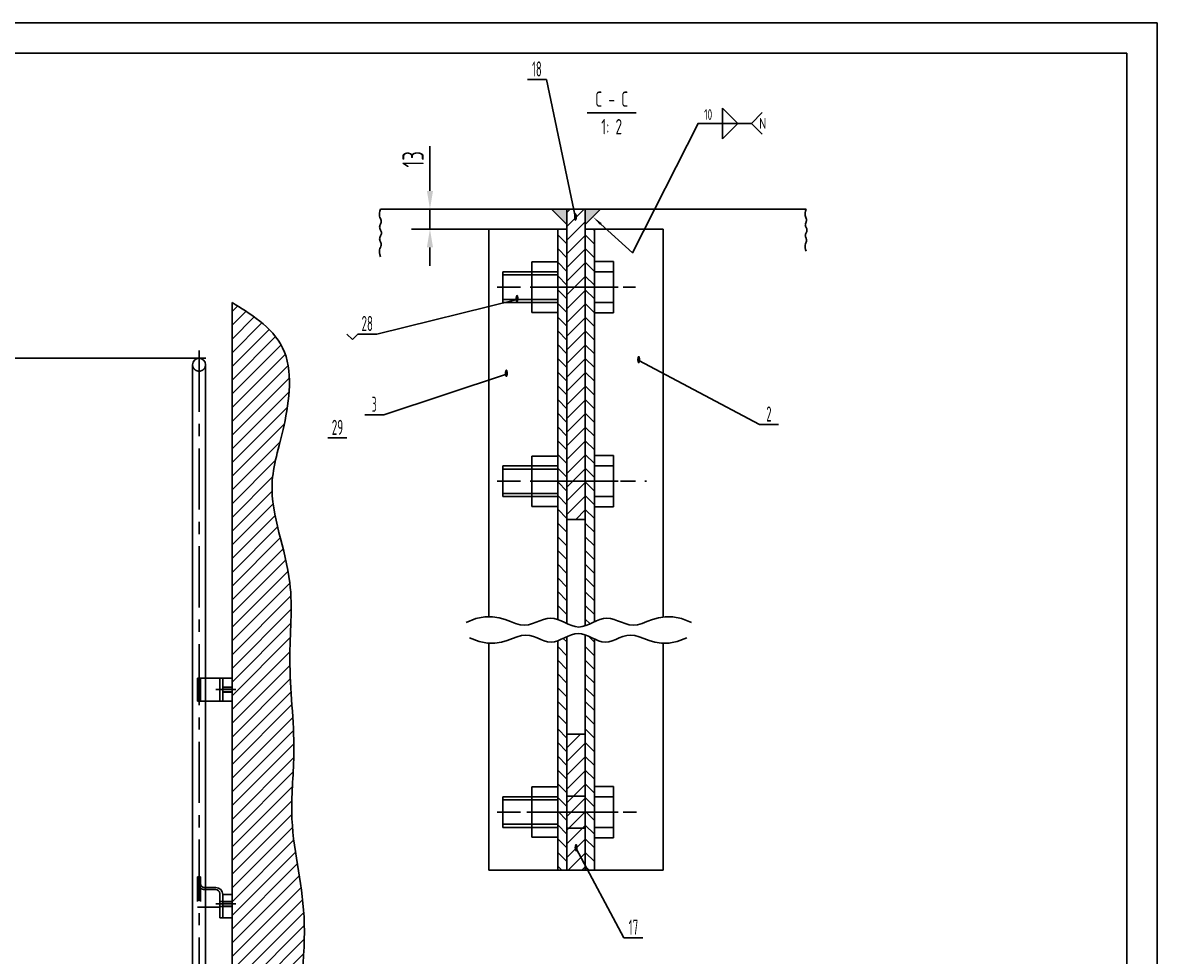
# Model space of a CAD drawing. Header units: millimetres. Extents: x 0 to 8400, y -102 to 5940.
# Drawn here: x 4689 to 8400, y 2885 to 5940 of the extents above; entities that cross this region are included whole.
import ezdxf
from ezdxf.enums import TextEntityAlignment as Align

# ---------------------------------------------------------------- set-up
doc = ezdxf.new("R2010")
doc.units = ezdxf.units.MM
doc.header["$LTSCALE"] = 200
doc.linetypes.add('F', pattern=[0.75, 0.5, -0.25])
doc.linetypes.add('G', pattern=[2, 1.25, -0.25, 0.25, -0.25])
for name, color, linetype in [('01', 7, 'Continuous'), ('02', 1, 'Continuous'), ('04', 2, 'F'), ('05', 4, 'G'), ('08', 1, 'Continuous'), ('11', 3, 'Continuous'), ('13', 3, 'Continuous')]:
    doc.layers.add(name, color=color, linetype=linetype)
doc.styles.get("Standard").update_dxf_attribs({"font": 'isocp', "width": 0.707, "bigfont": 'intecad.shx'})
doc.dimstyles.new('INTE', dxfattribs={"dimscale": 20, "dimtxt": 3.5, "dimasz": 3, "dimexe": 3, "dimexo": 0, "dimgap": 1, "dimtad": 1, "dimdec": 3, "dimdsep": 46, "dimtxsty": 'Standard', "dimcen": 0, "dimclrd": 1, "dimclre": 1, "dimclrt": 3, "dimaunit": 1, "dimadec": 0, "dimazin": 0, "dimtfac": 1, "dimtmove": 0, "dimatfit": 0, "dimfxl": 1, "dimarcsym": 0})
pattern_1 = [(45, (-474.775, 1787.39), (-22.45064, 22.45064), [])]
pattern_2 = [(135, (-474.775, 1787.39), (-22.45064, -22.45064), [])]

# ---------------------------------------------------------------- blocks, each defined once
blk = doc.blocks.new('A$C7F6E5D14')
at = {"layer": '01'}
for p, q in [((76, 82.5), (0, 82.5)), ((0, 0), (0, 82.5)), ((0, 26.1), (0, 82.5)), ((76, 26.1), (76, 82.5))]:
    blk.add_line(p, q, dxfattribs=at)
at = {"layer": '04', "color": 2, "linetype": 'F'}
for p, q in [((76, 72.5), (0, 72.5)), ((0, 0), (0, 26.1)), ((76, 10), (0, 10)), ((76, 0), (76, 26.1)), ((76, 0), (0, 0))]:
    blk.add_line(p, q, dxfattribs=at)
blk = doc.blocks.new('A$C581B5482')
for p, q in [((12.52, 89), (24.52, 89)), ((12.52, 89), (12.52, 0)), ((24.52, 89), (24.52, 0)), ((12.52, 0), (24.52, 0))]:
    blk.add_line(p, q)
at = {"layer": '04', "color": 2, "linetype": 'F'}
for p, q in [((12.52, 61.5), (24.52, 61.5)), ((12.52, 40.5), (24.52, 40.5))]:
    blk.add_line(p, q, dxfattribs=at)
at = {"layer": '05', "color": 4, "linetype": 'G'}
blk.add_line((0, 51), (34.2, 51), dxfattribs=at)
blk = doc.blocks.new('sdf')
at = {"ltscale": 0.8}
for p, q in [((7046, 2987.4), (7046, 2784.4)), ((7046, 2987.4), (7058, 2987.4)), ((7058, 2987.4), (7058, 2784.4)), ((7046, 2784.4), (7058, 2784.4))]:
    blk.add_line(p, q, dxfattribs=at)
at = {"layer": '05', "color": 4, "linetype": 'G'}
for p, q in [((7031.52, 2936.4), (7074.21, 2936.4)), ((7031.52, 2809.4), (7074.21, 2809.4))]:
    blk.add_line(p, q, dxfattribs=at)
blk = doc.blocks.new('*U126')
at = {"layer": '01'}
for p, q in [((-16.9, 16.48), (0, 16.48)), ((-16.9, 0), (-16.9, 16.48)), ((0, 16.48), (0, 0)), ((-16.9, 10), (0, 10)), ((0, -16.48), (0, 0)), ((-16.9, 0), (-16.9, -16.48)), ((-16.9, -10), (0, -10)), ((-16.9, -16.48), (0, -16.48))]:
    blk.add_line(p, q, dxfattribs=at)
at = {"layer": '05'}
blk.add_line((-17.95, 0), (1.05, 0), dxfattribs=at)
blk = doc.blocks.new('*D127')
at = {"layer": '08', "color": 1, "lineweight": -2, "ltscale": 0.8}
for p, q in [((6020.9, 5389.7), (6020.9, 5536.3)), ((6213.9, 5329.7), (5960.9, 5329.7)), ((6020.9, 5264.7), (6020.9, 5329.7)), ((6213.9, 5264.7), (5960.9, 5264.7)), ((6020.9, 5204.7), (6020.9, 5144.7))]:
    blk.add_line(p, q, dxfattribs=at)
at = {"layer": '08', "color": 1, "ltscale": 0.8}
for points in [[(6010.9, 5389.7), (6030.9, 5389.7), (6020.9, 5329.7)], [(6010.9, 5204.7), (6030.9, 5204.7), (6020.9, 5264.7)]]:
    blk.add_solid(points, dxfattribs=at)
at = {"layer": 'Defpoints', "color": 0, "ltscale": 0.8}
for p in [(6020.9, 5329.7), (6213.9, 5329.7), (6213.9, 5264.7)]:
    blk.add_point(p, dxfattribs=at)
at = {"layer": '08', "color": 3, "ltscale": 0.8, "insert": (5965.9, 5493), "char_height": 70, "attachment_point": 5, "rotation": 90}
blk.add_mtext('13', dxfattribs=at)
blk = doc.blocks.new('*U128', base_point=(7028.7, 3517.3))
at = {"layer": '01'}
for points in [[(7452.5, 3873.1), (7502.5, 3823.1), (7452.5, 3823.1)], [(7452.5, 3773.1), (7502.5, 3823.1), (7452.5, 3823.1)]]:
    blk.add_lwpolyline(points, close=True, dxfattribs=at)
at = {"layer": '02'}
for points in [[(7054.6, 3493.8), (7158.3, 3400), (7372.5, 3823.1), (7547.5, 3823.1)], [(7582.8, 3858.4), (7547.5, 3823.1), (7582.8, 3787.7)]]:
    blk.add_lwpolyline(points, dxfattribs=at)
blk.add_lwpolyline([(7028.7, 3517.3, 0, 8, 0), (7054.6, 3493.8, 8, 8, 0)], format="xyseb", dxfattribs=at)
at = {"layer": '13', "width": 0.707}
blk.add_text('10', height=35, dxfattribs=at).set_placement((7392.5, 3834.6))
at = {"layer": '13', "width": 1.010989}
blk.add_text('N', height=35, dxfattribs=at).set_placement((7572.5, 3805.6), (7595.5, 3805.6), align=Align.FIT)
blk = doc.blocks.new('*U162')
at = {"layer": '01'}
for points in [[(415, 292), (25, 292)], [(415, 5), (415, 292)]]:
    blk.add_lwpolyline(points, dxfattribs=at)
at = {"layer": '02'}
for points in [[(420, 297), (0, 297)], [(420, 0), (420, 297)]]:
    blk.add_lwpolyline(points, dxfattribs=at)

msp = doc.modelspace()

# ---------------------------------------------------------------- hatches: boundary and pattern name
at = {"layer": '02', "linetype": 'Continuous', "ltscale": 0.8}
h = msp.add_hatch(color=1, dxfattribs=at)
h.paths.add_polyline_path([(6578.904, 5329.6932), (6528.904, 5329.6932), (6528.904, 5279.6932)])
h.paths.add_polyline_path([(6468.904, 5279.6932), (6468.904, 5329.6932), (6418.904, 5329.6932)])
at = {"layer": '02', "ltscale": 0.8}
h = msp.add_hatch(dxfattribs=at)
h.set_pattern_fill('ANSI31', color=256, scale=10, style=0)
h.set_pattern_definition(pattern_1)
h.paths.add_polyline_path([(6528.904, 5329.6932), (6468.904, 5329.6932), (6468.904, 5074.6932), (6528.904, 5074.6932)])
h.paths.add_polyline_path([(6528.904, 5074.6932), (6468.904, 5074.6932), (6468.904, 4439.6932), (6528.904, 4439.6932)])
h.paths.add_polyline_path([(6528.904, 4439.6932), (6468.904, 4439.6932), (6468.904, 4314.6932), (6528.904, 4314.6932)])
h = msp.add_hatch(dxfattribs=at)
h.set_pattern_fill('ANSI31', color=256, scale=10, angle=90, style=0)
h.set_pattern_definition(pattern_2)
h.paths.add_polyline_path([(6558.904, 4439.6932), (6528.904, 4439.6932), (6528.904, 4314.6932), (6528.904, 3966.7551), (6530.749, 3967.2902), (6542.2744, 3972.0156), (6553.7998, 3977.4325), (6558.904, 3979.8315)])
h.paths.add_polyline_path([(6468.904, 4439.6932), (6438.904, 4439.6932), (6438.904, 4357.3182), (6438.904, 3987.4281), (6450.0715, 3982.8494), (6461.5969, 3977.4325), (6468.904, 3973.9981)])
h.paths.add_polyline_path([(6558.904, 5074.6932), (6528.904, 5074.6932), (6528.904, 4439.6932), (6558.904, 4439.6932), (6558.904, 4523.5182)])
h.paths.add_polyline_path([(6468.904, 5074.6932), (6438.904, 5074.6932), (6438.904, 4992.3182), (6438.904, 4439.6932), (6444.1624, 4439.6932), (6468.904, 4439.6932)])
h.paths.add_polyline_path([(6558.904, 5264.6932), (6528.904, 5264.6932), (6528.904, 5074.6932), (6558.904, 5074.6932), (6558.904, 5158.5182)])
h.paths.add_polyline_path([(6468.904, 5264.6932), (6438.904, 5264.6932), (6438.904, 5074.6932), (6468.904, 5074.6932)])
at = {"layer": '02', "linetype": 'Continuous', "ltscale": 0.8}
h = msp.add_hatch(dxfattribs=at)
h.set_pattern_fill('ANSI31', color=1, scale=10, style=0)
h.set_pattern_definition([(45, (-5821.206, -2697.59), (-22.45064, 22.45064), [])])
edge = h.paths.add_edge_path()
edge.add_spline(control_points=[(5373.4839, 1407.9479), (5455.0406, 1446.6106), (5608.1208, 1519.1798), (5548.2001, 1753.1766), (5596.9079, 2024.276), (5513.3542, 2317.7407), (5582.7213, 2661.5796), (5636.3196, 3026.1156), (5554.1221, 3290.8534), (5586.0995, 3590.1243), (5550.8556, 3839.9088), (5585.3215, 4139.6312), (5471.9451, 4390.6785), (5548.5744, 4609.2725), (5587.0075, 4898.0016), (5428.3119, 4990.3757), (5373.4839, 5024.8496)], knot_values=[0, 0, 0, 0, 236.986156748, 444.818008428, 621.780804329, 1079.129058944, 1286.190622887, 1691.995868104, 2073.260540224, 2273.149531629, 2574.505715181, 2823.903942729, 3164.306719797, 3361.74699134, 3571.906516595, 3770.987223481, 3770.987223481, 3770.987223481, 3770.987223481], degree=3, periodic=0)
edge.add_line((5373.4839, 5024.8496), (5373.4839, 1407.9479))
at = {"layer": '02', "ltscale": 0.8}
h = msp.add_hatch(dxfattribs=at)
h.set_pattern_fill('ANSI31', color=256, scale=10, angle=90, style=0)
h.set_pattern_definition(pattern_2)
h.paths.add_polyline_path([(6528.904, 3357.3042), (6558.904, 3357.3042), (6558.904, 3923.6929), (6550.2167, 3927.7759), (6539.1094, 3932.9964), (6528.904, 3937.1806)])
h.paths.add_polyline_path([(6558.904, 3357.3042), (6528.904, 3357.3042), (6528.904, 3167.3042), (6558.904, 3167.3042)])
h.paths.add_polyline_path([(6438.904, 3167.3042), (6468.904, 3167.3042), (6468.904, 3357.3042), (6438.904, 3357.3042)])
h.paths.add_polyline_path([(6468.904, 3931.3225), (6461.358, 3927.7759), (6450.2506, 3922.5555), (6438.904, 3917.9033), (6438.904, 3357.3042), (6444.1624, 3357.3042), (6468.904, 3357.3042)])
at = {"layer": '02', "linetype": 'Continuous', "ltscale": 0.8}
h = msp.add_hatch(dxfattribs=at)
h.set_pattern_fill('ANSI31', color=1, scale=10, style=0)
h.set_pattern_definition(pattern_1)
h.paths.add_polyline_path([(6528.904, 3304.8042), (6468.904, 3304.8042), (6468.904, 3167.3042), (6528.904, 3167.3042)])
h.paths.add_polyline_path([(6528.904, 3357.3042), (6468.904, 3357.3042), (6468.904, 3304.8042), (6528.904, 3304.8042)])
h.paths.add_polyline_path([(6528.904, 3409.8042), (6468.904, 3409.8042), (6468.904, 3357.3042), (6528.904, 3357.3042)])
h.paths.add_polyline_path([(6528.904, 3612.3042), (6468.904, 3612.3042), (6468.904, 3409.8042), (6528.904, 3409.8042)])

# ---------------------------------------------------------------- linework, layer by layer
at = {"ltscale": 0.8}
for p, q in [((6213.904, 5264.6932), (6213.904, 3996.2667)), ((6213.904, 5264.6932), (6468.904, 5264.6932)), ((6438.904, 5264.6932), (6438.904, 3987.4281)), ((6468.904, 5264.6932), (6468.904, 3973.9981)), ((6528.904, 5264.6932), (6528.904, 3966.7551)), ((6783.904, 5264.6932), (6528.904, 5264.6932)), ((6558.904, 5264.6932), (6558.904, 3979.8315)), ((6783.904, 5264.6932), (6783.904, 3995.5327)), ((6528.904, 3937.1806), (6528.904, 3167.3042)), ((6213.904, 3909.7998), (6213.904, 3167.3042)), ((6438.904, 3917.9321), (6438.904, 3167.3042)), ((6468.904, 3931.3225), (6468.904, 3167.3042)), ((6558.904, 3923.6929), (6558.904, 3167.3042)), ((6783.904, 3909.5243), (6783.904, 3167.3042)), ((6468.904, 3167.3042), (6213.904, 3167.3042)), ((6528.904, 3167.3042), (6783.904, 3167.3042))]:
    msp.add_line(p, q, dxfattribs=at)
at = {"layer": '01', "ltscale": 0.8}
for p, q in [((6695.3242, 5644.8469), (6535.3242, 5644.8469)), ((7251.2592, 5329.6932), (5859.4982, 5329.6932)), ((6418.904, 5329.6932), (6468.904, 5279.6932)), ((6528.904, 5329.6932), (6528.904, 5279.6932)), ((6578.904, 5329.6932), (6528.904, 5279.6932)), ((6438.904, 5124.6932), (6258.904, 5124.6932)), ((6258.904, 5124.6932), (6258.904, 5074.6932)), ((6558.904, 5158.5182), (6558.904, 5074.6932)), ((6621.404, 5158.5182), (6558.904, 5158.5182)), ((6558.904, 5124.6932), (6621.404, 5124.6932)), ((6621.404, 5074.6932), (6621.404, 5158.5182)), ((6258.904, 5024.6932), (6258.904, 5074.6932)), ((6558.904, 4990.8682), (6558.904, 5074.6932)), ((6621.404, 5074.6932), (6621.404, 4990.8682)), ((5373.4839, 5024.8496), (5373.4839, 1407.9479)), ((6438.904, 5024.6932), (6258.904, 5024.6932)), ((6558.904, 5024.6932), (6621.404, 5024.6932)), ((6621.404, 4990.8682), (6558.904, 4990.8682)), ((5244.4839, 4821.035), (5244.4839, 1516.1513)), ((5286.7839, 1516.1513), (5286.7839, 4821.035)), ((6621.404, 4523.5182), (6558.904, 4523.5182)), ((6558.904, 4523.5182), (6558.904, 4439.6932)), ((6621.404, 4439.6932), (6621.404, 4523.5182)), ((6438.904, 4489.6932), (6258.904, 4489.6932)), ((6258.904, 4489.6932), (6258.904, 4439.6932)), ((6558.904, 4489.6932), (6621.404, 4489.6932)), ((6258.904, 4389.6932), (6258.904, 4439.6932)), ((6558.904, 4355.8682), (6558.904, 4439.6932)), ((6621.404, 4439.6932), (6621.404, 4355.8682)), ((6438.904, 4389.6932), (6258.904, 4389.6932)), ((6558.904, 4389.6932), (6621.404, 4389.6932)), ((6621.404, 4355.8682), (6558.904, 4355.8682)), ((5343.1339, 3795.9496), (5373.4839, 3795.9496)), ((5343.1339, 3765.9496), (5373.4839, 3765.9496)), ((5343.1339, 3749.9496), (5373.4839, 3749.9496)), ((5343.1339, 3719.9496), (5373.4839, 3719.9496)), ((6621.404, 3441.1292), (6558.904, 3441.1292)), ((6558.904, 3441.1292), (6558.904, 3357.3042)), ((6621.404, 3357.3042), (6621.404, 3441.1292)), ((6438.904, 3407.3042), (6258.904, 3407.3042)), ((6258.904, 3407.3042), (6258.904, 3357.3042)), ((6558.904, 3407.3042), (6621.404, 3407.3042)), ((6258.904, 3307.3042), (6258.904, 3357.3042)), ((6558.904, 3273.4792), (6558.904, 3357.3042)), ((6621.404, 3357.3042), (6621.404, 3273.4792)), ((6438.904, 3307.3042), (6258.904, 3307.3042)), ((6558.904, 3307.3042), (6621.404, 3307.3042)), ((6621.404, 3273.4792), (6558.904, 3273.4792)), ((5260.6339, 3145.0396), (5270.6339, 3145.0396)), ((5286.7839, 3110.3304), (5283.6339, 3110.3304)), ((5286.7839, 3103.9025), (5283.6339, 3103.9025)), ((5320.1339, 3110.3304), (5286.7839, 3110.3304)), ((5320.1339, 3103.9025), (5286.7839, 3103.9025)), ((5333.1339, 3011.294), (5333.1339, 3090.9025)), ((5343.1339, 3011.294), (5343.1339, 3087.3304)), ((5343.1339, 3087.3304), (5373.4839, 3087.3304)), ((5286.7839, 3045.6831), (5333.1339, 3045.6831)), ((5343.1339, 3064.7781), (5333.1339, 3064.7781)), ((5343.1339, 3048.7781), (5333.1339, 3048.7781)), ((5343.1339, 3064.7781), (5373.4839, 3064.7781)), ((5343.1339, 3048.7781), (5373.4839, 3048.7781)), ((5333.1339, 3011.294), (5343.1339, 3011.294)), ((5343.1339, 3011.294), (5373.4839, 3011.294))]:
    msp.add_line(p, q, dxfattribs=at)
for centre, radius, end in [((5265.6339, 4821.035), 21.15, 180), ((5320.1339, 3087.3304), 23, 90), ((5320.1339, 3090.9025), 13, 90)]:
    msp.add_arc(centre, radius, 0, end, dxfattribs=at)
msp.add_open_spline([(5373.4839, 1407.9479), (5455.0406, 1446.6106), (5608.1208, 1519.1798), (5548.2001, 1753.1766), (5596.9079, 2024.276), (5513.3542, 2317.7407), (5582.7213, 2661.5796), (5636.3196, 3026.1156), (5554.1221, 3290.8534), (5586.0995, 3590.1243), (5550.8556, 3839.9088), (5585.3215, 4139.6312), (5471.9451, 4390.6785), (5548.5744, 4609.2725), (5587.0075, 4898.0016), (5428.3119, 4990.3757), (5373.4839, 5024.8496)], degree=3, knots=[0, 0, 0, 0, 236.986156748, 444.818008428, 621.780804329, 1079.129058944, 1286.190622887, 1691.995868104, 2073.260540224, 2273.149531629, 2574.505715181, 2823.903942729, 3164.306719797, 3361.74699134, 3571.906516595, 3770.987223481, 3770.987223481, 3770.987223481, 3770.987223481], dxfattribs=at)
at = {"layer": '02', "ltscale": 0.8}
for p, q in [((6401.6734, 5753.8315), (6339.6734, 5753.8315)), ((6496.9147, 5301.6825), (6401.6734, 5753.8315)), ((6258.904, 5114.6932), (6438.904, 5114.6932)), ((6305.754, 5034.6932), (5846.7558, 4921.0849)), ((6258.904, 5034.6932), (6438.904, 5034.6932)), ((5767.0781, 4903.4072), (5749.4004, 4921.0849)), ((5784.7558, 4921.0849), (5767.0781, 4903.4072)), ((5846.7558, 4921.0849), (5784.7558, 4921.0849)), ((6703.7579, 4835.0213), (7098.5179, 4625.025)), ((6270.7953, 4790.4767), (5869.6681, 4656.8426)), ((5869.6681, 4656.8426), (5807.6681, 4656.8426)), ((7098.5179, 4625.025), (7160.5179, 4625.025)), ((5749.4004, 4581.3544), (5687.4004, 4581.3544)), ((6258.904, 4479.6932), (6438.904, 4479.6932)), ((6258.904, 4399.6932), (6438.904, 4399.6932)), ((6258.904, 3397.3042), (6438.904, 3397.3042)), ((6258.904, 3317.3042), (6438.904, 3317.3042)), ((6498.904, 3238.2129), (6655.4801, 2945.7998)), ((6655.4801, 2945.7998), (6717.4801, 2945.7998))]:
    msp.add_line(p, q, dxfattribs=at)
at = {"layer": '02', "color": 1, "linetype": 'Continuous', "ltscale": 0.8}
for p, q in [((1348.002, 4842.185), (5288.0979, 4842.185)), ((5343.1339, 3764.9496), (5373.4839, 3764.9496)), ((5343.1339, 3750.9496), (5373.4839, 3750.9496)), ((5343.1339, 3063.7781), (5373.4839, 3063.7781)), ((5343.1339, 3049.7781), (5373.4839, 3049.7781))]:
    msp.add_line(p, q, dxfattribs=at)
at = {"layer": '02', "ltscale": 0.8}
for points in [[(5859.4982, 5174.178), (5856.8222, 5181.028), (5855.586, 5187.0616), (5855.4797, 5192.3739), (5856.1935, 5197.0598), (5857.4176, 5201.2141), (5858.8421, 5204.9317), (5860.1573, 5208.3077), (5861.0533, 5211.4368), (5861.2994, 5214.4015), (5860.9804, 5217.2332), (5860.2606, 5219.9511), (5859.3038, 5222.574), (5858.2741, 5225.121), (5857.3356, 5227.611), (5856.6521, 5230.0631), (5856.3879, 5232.4962), (5856.6552, 5234.9261), (5857.3599, 5237.356), (5858.3561, 5239.786), (5859.4982, 5242.2159), (5860.6403, 5244.6458), (5861.6365, 5247.0757), (5862.3412, 5249.5057), (5862.6085, 5251.9356), (5862.3412, 5254.3655), (5861.6365, 5256.7954), (5860.6403, 5259.2254), (5859.4982, 5261.6553), (5858.3561, 5264.0852), (5857.3599, 5266.5151), (5856.6552, 5268.9451), (5856.3879, 5271.375), (5856.6521, 5273.8081), (5857.3356, 5276.2601), (5858.2741, 5278.7502), (5859.3038, 5281.2972), (5860.2606, 5283.9201), (5860.9804, 5286.638), (5861.2994, 5289.4697), (5861.0533, 5292.4343), (5860.1573, 5295.5635), (5858.8421, 5298.9394), (5857.4176, 5302.6571), (5856.1935, 5306.8114), (5855.4797, 5311.4972), (5855.586, 5316.8095), (5856.8222, 5322.8432), (5859.4982, 5329.6932)], [(7251.2592, 5192.1069), (7248.8917, 5198.1671), (7247.798, 5203.5052), (7247.704, 5208.2051), (7248.3355, 5212.3507), (7249.4184, 5216.026), (7250.6787, 5219.3151), (7251.8423, 5222.3018), (7252.635, 5225.0703), (7252.8527, 5227.6931), (7252.5705, 5230.1984), (7251.9337, 5232.6029), (7251.0872, 5234.9234), (7250.1762, 5237.1768), (7249.3459, 5239.3798), (7248.7412, 5241.5491), (7248.5075, 5243.7017), (7248.7439, 5245.8515), (7249.3674, 5248.0013), (7250.2488, 5250.1511), (7251.2592, 5252.3009), (7252.2696, 5254.4507), (7253.151, 5256.6005), (7253.7744, 5258.7502), (7254.0109, 5260.9), (7253.7744, 5263.0498), (7253.151, 5265.1996), (7252.2696, 5267.3494), (7251.2592, 5269.4992), (7250.2488, 5271.649), (7249.3674, 5273.7987), (7248.7439, 5275.9485), (7248.5075, 5278.0983), (7248.7412, 5280.2509), (7249.3459, 5282.4203), (7250.1762, 5284.6233), (7251.0872, 5286.8766), (7251.9337, 5289.1971), (7252.5705, 5291.6017), (7252.8527, 5294.1069), (7252.635, 5296.7298), (7251.8423, 5299.4982), (7250.6787, 5302.485), (7249.4184, 5305.774), (7248.3355, 5309.4494), (7247.704, 5313.595), (7247.798, 5318.2948), (7248.8917, 5323.6329), (7251.2592, 5329.6932)], [(6138.8867, 3977.4325), (6171.3768, 3990.1248), (6199.9951, 3995.9883), (6225.1919, 3996.4925), (6247.4172, 3993.107), (6267.1214, 3987.3011), (6284.7546, 3980.5443), (6300.767, 3974.3062), (6315.6089, 3970.0562), (6329.6705, 3968.8893), (6343.1017, 3970.402), (6355.9927, 3973.8164), (6368.4335, 3978.3545), (6380.5141, 3983.2384), (6392.3246, 3987.69), (6403.955, 3990.9316), (6415.4954, 3992.1849), (6427.0208, 3990.9171), (6438.5461, 3987.5748), (6450.0715, 3982.8494), (6461.5969, 3977.4325), (6473.1222, 3972.0156), (6484.6476, 3967.2902), (6496.1729, 3963.9478), (6507.6983, 3962.68), (6519.2237, 3963.9478), (6530.749, 3967.2902), (6542.2744, 3972.0156), (6553.7998, 3977.4325), (6565.3251, 3982.8494), (6576.8505, 3987.5748), (6588.3759, 3990.9171), (6599.9012, 3992.1849), (6611.4416, 3990.9316), (6623.072, 3987.69), (6634.8825, 3983.2384), (6646.9631, 3978.3545), (6659.4039, 3973.8164), (6672.2949, 3970.402), (6685.7262, 3968.8893), (6699.7877, 3970.0562), (6714.6296, 3974.3062), (6730.6421, 3980.5443), (6748.2753, 3987.3011), (6767.9794, 3993.107), (6790.2048, 3996.4925), (6815.4015, 3995.9883), (6844.0198, 3990.1248), (6876.5099, 3977.4325)], [(6150.3523, 3927.7759), (6181.664, 3915.544), (6209.2444, 3909.8931), (6233.5272, 3909.4071), (6254.9465, 3912.6699), (6273.936, 3918.2653), (6290.9297, 3924.7769), (6306.3613, 3930.7888), (6320.6649, 3934.8846), (6334.2165, 3936.0092), (6347.1606, 3934.5514), (6359.584, 3931.2608), (6371.5736, 3926.8873), (6383.2161, 3922.1806), (6394.5982, 3917.8904), (6405.8068, 3914.7664), (6416.9286, 3913.5585), (6428.0359, 3914.7803), (6439.1433, 3918.0015), (6450.2506, 3922.5555), (6461.358, 3927.7759), (6472.4653, 3932.9964), (6483.5727, 3937.5504), (6494.68, 3940.7715), (6505.7874, 3941.9933), (6516.8947, 3940.7715), (6528.002, 3937.5504), (6539.1094, 3932.9964), (6550.2167, 3927.7759), (6561.3241, 3922.5555), (6572.4314, 3918.0015), (6583.5388, 3914.7803), (6594.6461, 3913.5585), (6605.7679, 3914.7664), (6616.9765, 3917.8904), (6628.3586, 3922.1806), (6640.0011, 3926.8873), (6651.9907, 3931.2608), (6664.4141, 3934.5514), (6677.3582, 3936.0092), (6690.9098, 3934.8846), (6705.2134, 3930.7888), (6720.6451, 3924.7769), (6737.6387, 3918.2653), (6756.6282, 3912.6699), (6778.0475, 3909.4071), (6802.3303, 3909.8931), (6829.9107, 3915.544), (6861.2224, 3927.7759)]]:
    msp.add_lwpolyline(points, dxfattribs=at)
at = {"layer": '04', "color": 2, "linetype": 'F', "ltscale": 0.8}
for p, q in [((5270.6339, 3719.9496), (5260.6339, 3719.9496)), ((5260.6339, 3145.0396), (5260.6339, 3045.6831)), ((5270.6339, 3145.0396), (5270.6339, 3045.6831)), ((5260.6339, 3045.6831), (5286.7839, 3045.6831))]:
    msp.add_line(p, q, dxfattribs=at)
for centre, radius, end in [((5265.6339, 4821.035), 21.15, 0), ((5283.6339, 3126.9025), 23, 270), ((5283.6339, 3123.3304), 13, 270)]:
    msp.add_arc(centre, radius, 180, end, dxfattribs=at)
at = {"layer": '05', "ltscale": 0.8}
for p, q in [((6636.7289, 5074.6932), (6241.1596, 5074.6932)), ((6636.7289, 4439.6932), (6241.1596, 4439.6932)), ((6636.7289, 3357.3042), (6241.1596, 3357.3042))]:
    msp.add_line(p, q, dxfattribs=at)
at = {"layer": '05', "color": 4, "linetype": 'G', "ltscale": 0.8}
for p, q in [((6412.7663, 5074.6932), (6707.3564, 5074.6932)), ((5265.6339, 4867.0303), (5265.6339, 1469.5988)), ((6403.6215, 4439.6932), (6728.8785, 4439.6932)), ((6412.7663, 4439.6932), (6707.3564, 4439.6932)), ((5386.1118, 3757.9496), (5321.0513, 3757.9496)), ((6338.1941, 3357.3042), (6696.2976, 3357.3042)), ((6412.7663, 3357.3042), (6707.3564, 3357.3042)), ((5368.0221, 3056.7781), (5321.0513, 3056.7781)), ((5386.1118, 3056.7781), (5321.0513, 3056.7781))]:
    msp.add_line(p, q, dxfattribs=at)

# ---------------------------------------------------------------- block references
at = {"layer": '01', "xscale": 20, "yscale": 20, "zscale": 20}
msp.add_blockref('*U162', (0, 0), dxfattribs=at)
at = {"layer": '01', "ltscale": 0.8, "xscale": 5, "yscale": 5, "zscale": 5}
for name, p in [('sdf', (-28761.1125, -9607.2938)), ('*U126', (6438.904, 5074.6932)), ('*U126', (6438.904, 4439.6932)), ('*U126', (6438.904, 3357.3042))]:
    msp.add_blockref(name, p, dxfattribs=at)
at = {"layer": '01', "ltscale": 0.8, "xscale": -1, "rotation": 270}
msp.add_blockref('A$C7F6E5D14', (5260.6339, 3719.9496), dxfattribs=at)
at = {"layer": '01', "ltscale": 0.8, "xscale": -5, "yscale": 5, "zscale": 5, "rotation": 180}
msp.add_blockref('A$C581B5482', (6406.2878, 3612.3042), dxfattribs=at)
at = {"layer": '02', "ltscale": 0.8}
msp.add_blockref('*U128', (6553.904, 5304.6932), dxfattribs=at)

# ---------------------------------------------------------------- texts
at = {"layer": '02', "ltscale": 0.8, "width": 0.605172}
for p, p2 in [((6490.9147, 5291.6825), (6502.9147, 5291.6825)), ((6299.754, 5024.6932), (6311.754, 5024.6932)), ((6697.7579, 4825.0213), (6709.7579, 4825.0213)), ((6264.7953, 4780.4767), (6276.7953, 4780.4767)), ((6492.904, 3228.2129), (6504.904, 3228.2129))]:
    msp.add_text('●', height=20, dxfattribs=at).set_placement(p, p2, align=Align.FIT)
at = {"layer": '11', "ltscale": 0.8}
for s, height, width, p, p2 in [('18', 49.49747, 0.606, (6354.9258, 5763.8315), (6386.421, 5763.8315)), ('28', 49.49747, 0.601243, (5797.1558, 4931.0849), (5834.3558, 4931.0849)), ('3', 49.4975, 0.527686, (5830.9444, 4666.8426), (5846.3918, 4666.8426)), ('2', 49.4975, 0.562593, (7121.0237, 4635.025), (7138.012, 4635.025)), ('29', 49.49747, 0.568672, (5699.8004, 4591.3544), (5737.0004, 4591.3544)), ('17', 49.49747, 0.606, (6670.7325, 2955.7998), (6702.2278, 2955.7998))]:
    msp.add_text(s, height=height, dxfattribs=dict(at, width=width)).set_placement(p, p2, align=Align.FIT)
at = {"layer": '11', "ltscale": 0.8, "width": 0.707}
for s, p in [('C - C', (6615.3242, 5664.8469)), ('1: 2', (6615.3242, 5574.8469))]:
    msp.add_text(s, height=50, dxfattribs=at).set_placement(p, align=Align.CENTER)

# ---------------------------------------------------------------- dimensions: what is measured, and where the dimension line sits
at = {"layer": '08', "ltscale": 0.8}
dim = msp.add_linear_dim(base=(6020.9302, 5329.6932), p1=(6213.904, 5264.6932), p2=(6213.904, 5329.6932), angle=90, text='13', dimstyle='INTE', dxfattribs=at)
dim.commit()
dim.dimension.update_dxf_attribs({"geometry": '*D127', "text_midpoint": (5965.9302, 5492.9887)})

doc.saveas('drawing.dxf')
